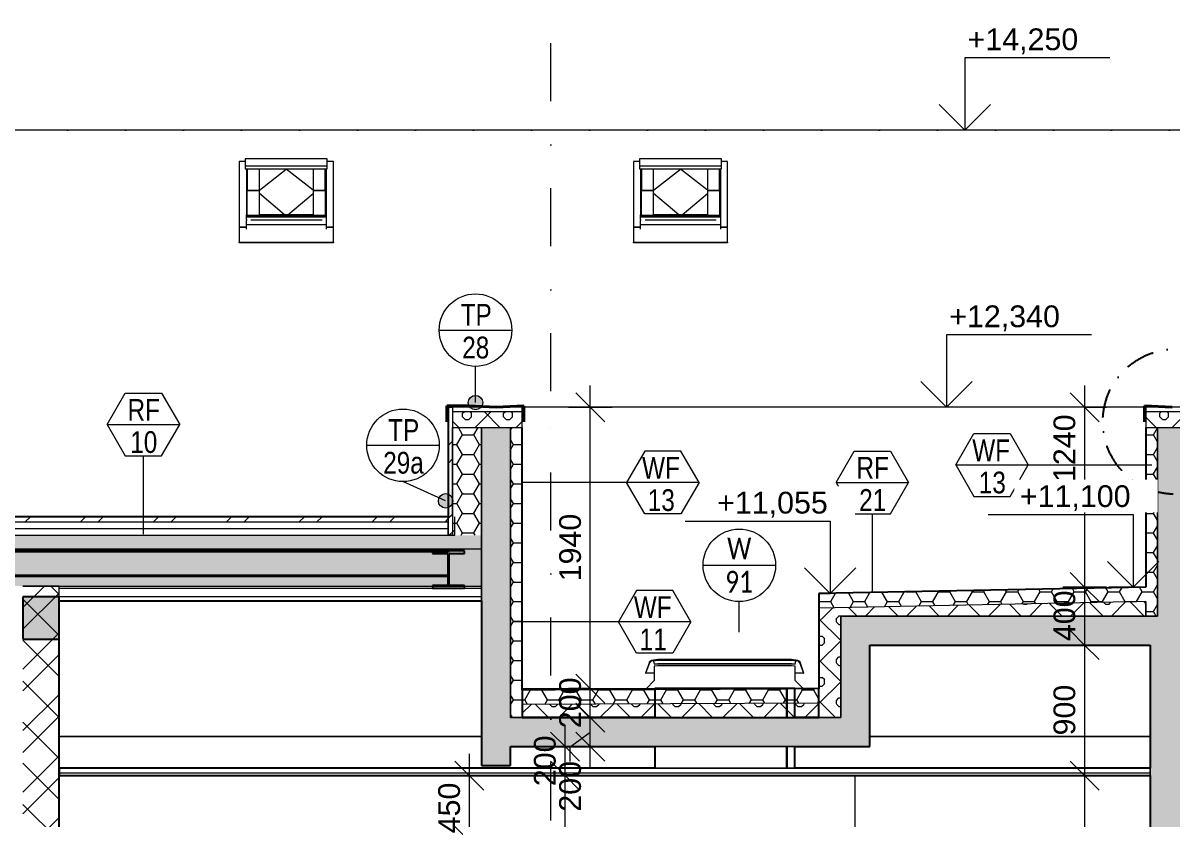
# Model space of a CAD drawing. Header units: millimetres. Extents: x -9657 to 178820, y -8645 to 72638.
# Drawn here: x 37557 to 45482, y 9501 to 14989 of the extents above; entities that cross this region are included whole.
import ezdxf

# ---------------------------------------------------------------- set-up
doc = ezdxf.new("R2010")
doc.units = ezdxf.units.MM
for name, pattern in [('HA_DashDot_10mm-S3mm', [1000, 400, -300, 0, -300]), ('HA_DashDot_4mm-S1mm', [400, 200, -100, 0, -100]), ('HA_Dot-S4mm', [400, 0, -400])]:
    doc.linetypes.add(name, pattern=pattern)
for name, color, linetype, lineweight in [('A-____-____-DIMS', 9, 'Continuous', 5), ('A-____-____-DIMS-100', 9, 'Continuous', 5), ('A-CLNG-____-IDEN', 9, 'Continuous', 9), ('A-CLNG-____-MCUT', 9, 'Continuous', 25), ('A-DETL-____-THIN', 9, 'Continuous', 9), ('A-DETL-____-WIDE', 9, 'Continuous', 40), ('A-DETL-GENF-OTLN', 9, 'Continuous', 9), ('A-FLOR-____-MCUT', 9, 'Continuous', 25), ('A-FLOR-____-OTLN', 9, 'Continuous', 9), ('A-FLOR-____-OVHD', 9, 'HA_DashDot_4mm-S1mm', 25), ('A-FLOR-____-PATT', 9, 'Continuous', 25), ('A-FLOR-LEVL-OTLN', 9, 'Continuous', 9), ('A-GENM-____-IDEN', 9, 'Continuous', 9), ('A-GLAZ-____-IDEN', 9, 'Continuous', 9), ('A-GLAZ-____-MCUT', 9, 'Continuous', 5), ('A-GLAZ-____-OTLN', 9, 'Continuous', 5), ('A-ROOF-____-MCUT', 9, 'Continuous', 25), ('A-ROOF-____-OTLN', 9, 'Continuous', 9), ('A-ROOF-____-PATT', 9, 'Continuous', 25), ('A-WALL-____-MCUT', 9, 'Continuous', 25), ('A-WALL-____-OTLN', 9, 'Continuous', 9), ('A-WALL-____-PATT', 9, 'Continuous', 25), ('G-____-____-DIMS', 9, 'Continuous', 5), ('G-____-____-TEXT', 9, 'Continuous', 5), ('I-WALL-____-MCUT', 9, 'Continuous', 25), ('I-WALL-____-OTLN', 9, 'Continuous', 9), ('S-BEAM-____-MCUT', 9, 'Continuous', 25), ('S-GRID-____-OTLN', 9, 'Continuous', 5)]:
    doc.layers.add(name, color=color, linetype=linetype, lineweight=lineweight)
doc.styles.add('Arial_1', font='arial.ttf', dxfattribs={"height": 150})
doc.styles.add('Arial_3', font='arial.ttf', dxfattribs={"width": 0.8, "height": 150})
doc.styles.add('Calibri', font='calibri.ttf', dxfattribs={"width": 0.8, "height": 150})
doc.dimstyles.new('Inner_Dimensions', dxfattribs={"dimscale": 304.8, "dimtxt": 153.03891, "dimasz": 0.656168, "dimexe": 0.492126, "dimexo": 0.0625, "dimgap": 0.065617, "dimtad": 1, "dimdec": 0, "dimzin": 0, "dimdsep": 46, "dimtxsty": 'Arial_1', "dimblk1": 'OBLIQUE', "dimblk2": 'OBLIQUE', "dimsah": 1, "dimcen": 0.09, "dimdle": 0.492126, "dimazin": 0, "dimtfac": 1, "dimtdec": 4, "dimtix": 1, "dimtmove": 1, "dimatfit": 3, "dimfxl": 0.492126, "dimfxlon": 1, "dimtvp": 1, "dimtolj": 1, "dimtzin": 0, "dimlwd": 9, "dimlwe": 9, "dimarcsym": 2})
doc.dimstyles.new('Inner_Dimensions_1', dxfattribs={"dimscale": 304.8, "dimtxt": 153.03891, "dimasz": 0.656168, "dimexe": 0.492126, "dimexo": 0.0625, "dimgap": 0.065617, "dimtad": 1, "dimdec": 0, "dimzin": 0, "dimdsep": 46, "dimtxsty": 'Arial_1', "dimblk1": 'OBLIQUE', "dimblk2": 'OBLIQUE', "dimsah": 1, "dimcen": 0.09, "dimdle": 0.492126, "dimazin": 0, "dimtfac": 1, "dimtdec": 4, "dimtix": 1, "dimtmove": 0, "dimatfit": 3, "dimfxl": 0.492126, "dimfxlon": 1, "dimtvp": 1, "dimtolj": 1, "dimtzin": 0, "dimlwd": 9, "dimlwe": 9, "dimarcsym": 2})
doc.dimstyles.new('Inner_Dimensions_2', dxfattribs={"dimscale": 304.8, "dimtxt": 153.03891, "dimasz": 0.656168, "dimexe": 0.492126, "dimexo": 0.0625, "dimgap": 0.065617, "dimtad": 1, "dimdec": 0, "dimzin": 0, "dimdsep": 46, "dimtxsty": 'Arial_1', "dimblk1": 'OBLIQUE', "dimblk2": 'OBLIQUE', "dimsah": 1, "dimcen": 0.09, "dimdle": 0.492126, "dimazin": 0, "dimtfac": 1, "dimtdec": 4, "dimtix": 1, "dimtmove": 2, "dimatfit": 3, "dimfxl": 0.492126, "dimfxlon": 1, "dimtvp": 1, "dimtolj": 1, "dimtzin": 0, "dimlwd": 9, "dimlwe": 9, "dimarcsym": 2})
pattern_1 = [(45, (-49176.07, 1865.4), (-251.447, 251.447), []), (45, (-49176.07, 2246.4), (-251.447, 251.447), [])]
pattern_2 = [(0, (-49176.066, 1865.4), (117.187, 67.658), [78.125, -156.25]), (120, (-49176.066, 1865.4), (-117.18755, 67.65879), [78.125, -156.25]), (60, (-49176.066, 1865.4), (-5e-05, 135.31592), [0, -156.25, 78.125, 0])]
pattern_3 = [(45, (-49105.36, 1865.4), (-141.4214, 141.4214), []), (0, (-48880.01, 1931.64), (141.421, 141.421), [25, -257.843]), (45, (-48855.01, 1931.64), (-141.4214, 141.4214), [25, -175]), (90, (-48837.33, 1949.32), (-141.421, 141.421), [25, -257.843]), (135, (-48837.33, 1974.32), (-141.4214, -141.4214), [25, -175]), (0, (-48880.01, 1992), (141.421, 141.421), [25, -257.843]), (45, (-48897.7, 1974.32), (-141.4214, 141.4214), [25, -175]), (90, (-48897.69, 1949.32), (-141.421, 141.421), [25, -257.843]), (135, (-48880.01, 1931.64), (-141.4214, -141.4214), [25, -175]), (135, (-48912.51, 1865.4), (-141.4214, -141.4214), [])]
pattern_4 = [(45, (28926.91, 1865.4), (-141.4214, 141.4214), []), (0, (29152.25, 1931.64), (141.421, 141.421), [25, -257.843]), (45, (29177.25, 1931.64), (-141.4214, 141.4214), [25, -175]), (90, (29194.93, 1949.32), (-141.421, 141.421), [25, -257.843]), (135, (29194.93, 1974.32), (-141.4214, -141.4214), [25, -175]), (0, (29152.25, 1992), (141.421, 141.421), [25, -257.843]), (45, (29134.58, 1974.32), (-141.4214, 141.4214), [25, -175]), (90, (29134.58, 1949.32), (-141.421, 141.421), [25, -257.843]), (135, (29152.25, 1931.64), (-141.4214, -141.4214), [25, -175]), (135, (29119.75, 1865.4), (-141.4214, -141.4214), [])]

# ---------------------------------------------------------------- blocks, each defined once
blk = doc.blocks.new('Roof-Windows_VELUX_CXP_ISD-1 - CXP size 900x1200 _090120_-1781143-ŘEZ C-C OBJEKT C')
at = {"layer": 'A-GLAZ-____-MCUT', "color": 250}
for p, q in [((-36154.4, 10581), (-36181.5, 10506.9)), ((-36178.3, 10506.9), (-36151.6, 10580)), ((-36095.9, 10601.5), (-36139.1, 10593.9)), ((-36138.6, 10590.9), (-36095.9, 10598.4)), ((-36095.9, 10594.5), (-36125.3, 10589.3)), ((-36125.3, 10589.3), (-36121.6, 10568.6)), ((-36121.6, 10568.6), (-36095.9, 10573.2)), ((-36095.9, 10557.9), (-36121.4, 10553.4)), ((-36121.4, 10553.4), (-36121.4, 10454.7)), ((-35173.9, 10601.5), (-36095.9, 10601.5)), ((-36095.9, 10598.4), (-35173.9, 10598.4)), ((-35173.9, 10594.5), (-36095.9, 10594.5)), ((-36095.9, 10573.2), (-35173.9, 10573.2)), ((-35173.9, 10557.9), (-36095.9, 10557.9)), ((-35130.8, 10593.9), (-35173.9, 10601.5)), ((-35173.9, 10598.4), (-35131.3, 10590.9)), ((-35144.6, 10589.3), (-35173.9, 10594.5)), ((-35173.9, 10573.2), (-35148.2, 10568.6)), ((-35148.4, 10553.4), (-35173.9, 10557.9)), ((-35148.4, 10454.7), (-35148.4, 10553.4)), ((-35148.2, 10568.6), (-35144.6, 10589.3)), ((-35118.3, 10580), (-35091.6, 10506.9)), ((-35088.4, 10506.9), (-35115.5, 10581)), ((-36181.5, 10506.9), (-36178.3, 10506.9)), ((-35091.6, 10506.9), (-35088.4, 10506.9)), ((-36121.4, 10454.7), (-36174.9, 10400)), ((-36174.9, 10400), (-35094.9, 10400)), ((-35094.9, 10400), (-35148.4, 10454.7))]:
    blk.add_line(p, q, dxfattribs=at)
for centre, radius, start, end in [((-36135.6, 10574.2), 20, 99.99323, 159.95019), ((-36135.6, 10574.2), 17, 99.99323, 159.95019), ((-35134.3, 10574.2), 17, 20.04981, 80.00677), ((-35134.3, 10574.2), 20, 20.04981, 80.00677)]:
    blk.add_arc(centre, radius, start, end, dxfattribs=at)
at = {"layer": 'A-GLAZ-____-OTLN', "color": 250}
for p, q in [((-35148.2, 10568.6), (-36121.6, 10568.6)), ((-36121.4, 10506.9), (-36178.3, 10506.9)), ((-35091.6, 10506.9), (-35148.4, 10506.9))]:
    blk.add_line(p, q, dxfattribs=at)
for points, knots in [([(-36154.4, 10581), (-36153.8, 10582.7), (-36152.6, 10585), (-36150.4, 10587.7), (-36148.8, 10589.2), (-36147.4, 10590.3), (-36146, 10591.3), (-36143.3, 10592.8), (-36140.8, 10593.6), (-36139.1, 10593.9)], [-1, -1, -1, -1, -0.75, -0.625, -0.5, -0.4375, -0.375, -0.25, 0, 0, 0, 0]), ([(-35130.8, 10593.9), (-35129, 10593.6), (-35126.6, 10592.8), (-35123.5, 10591.1), (-35121.7, 10589.8), (-35120.4, 10588.6), (-35119.2, 10587.4), (-35117.3, 10585), (-35116.1, 10582.7), (-35115.5, 10581)], [0, 0, 0, 0, 0.25, 0.375, 0.5, 0.5625, 0.625, 0.75, 1, 1, 1, 1])]:
    blk.add_open_spline(points, degree=3, knots=knots, dxfattribs=at)
blk = doc.blocks.new('Roof-Windows_VELUX_GLL_1061 - CK02-1785915-ŘEZ C-C OBJEKT C')
at = {"layer": 'A-GLAZ-____-OTLN', "color": 250}
for p, q in [((-44505.8, 14033.4), (-44547.7, 14033.4)), ((-44547.7, 14033.4), (-44547.7, 13581.2)), ((-43939.6, 14053.3), (-44505.8, 14053.3)), ((-44505.8, 14053.3), (-44505.8, 14001.4)), ((-43939.6, 14001.4), (-43939.6, 14053.3)), ((-43897.7, 14033.4), (-43939.6, 14033.4)), ((-43897.7, 13581.2), (-43897.7, 14033.4)), ((-43939.6, 14001.4), (-44505.8, 14001.4)), ((-44505.8, 14001.4), (-44505.8, 13983.2)), ((-44505.8, 13983.2), (-43939.6, 13983.2)), ((-44497.7, 13983.2), (-44497.7, 13667.2)), ((-44491.4, 13983.2), (-44491.4, 13834.2)), ((-44408.1, 13834.2), (-44408.1, 13983.2)), ((-44037.3, 13982.3), (-44408.1, 13982.3)), ((-44408.1, 13835.6), (-44222.7, 13982.3)), ((-44037.3, 13835.6), (-44222.7, 13982.3)), ((-44037.3, 13983.2), (-44037.3, 13834.2)), ((-43954.1, 13834.2), (-43954.1, 13983.2)), ((-43947.7, 13983.2), (-43947.7, 13667.2)), ((-43939.6, 13983.2), (-43939.6, 14001.4)), ((-44491.4, 13834.2), (-44408.1, 13834.2)), ((-44491.4, 13662.5), (-44491.4, 13834.2)), ((-44408.1, 13834.2), (-44491.4, 13834.2)), ((-44408.1, 13662.5), (-44408.1, 13834.2)), ((-44234.4, 13667.2), (-44408.1, 13812.7)), ((-44211.1, 13667.2), (-44037.3, 13812.7)), ((-44037.3, 13834.2), (-43954.1, 13834.2)), ((-44037.3, 13834.2), (-44037.3, 13662.5)), ((-43954.1, 13834.2), (-44037.3, 13834.2)), ((-43954.1, 13834.2), (-43954.1, 13662.5)), ((-44497.7, 13663.1), (-44497.7, 13667.2)), ((-44491.4, 13667.2), (-44497.7, 13667.2)), ((-44497.7, 13659.7), (-44497.7, 13663.1)), ((-44497.7, 13650.6), (-44497.7, 13659.7)), ((-43947.7, 13659.7), (-44497.7, 13659.7)), ((-44497.7, 13635), (-44497.7, 13650.6)), ((-43947.7, 13650.6), (-44497.7, 13650.6)), ((-44497.7, 13635), (-44497.7, 13627.3)), ((-44408.1, 13662.5), (-44491.4, 13662.5)), ((-44408.1, 13661.4), (-44491.4, 13661.4)), ((-44464.7, 13635), (-44464.7, 13627.3)), ((-44464.7, 13631.5), (-43980.7, 13631.5)), ((-44037.3, 13667.2), (-44408.1, 13667.2)), ((-43954.1, 13662.5), (-44037.3, 13662.5)), ((-43954.1, 13661.4), (-44037.3, 13661.4)), ((-43980.7, 13635), (-43980.7, 13627.3)), ((-43947.7, 13667.2), (-43954.1, 13667.2)), ((-43947.7, 13667.2), (-43947.7, 13663.1)), ((-43947.7, 13663.1), (-43947.7, 13659.7)), ((-43947.7, 13659.7), (-43947.7, 13650.6)), ((-43947.7, 13650.6), (-43947.7, 13635)), ((-43947.7, 13635), (-43947.7, 13627.3)), ((-44547.7, 13581.2), (-44497.7, 13581.2)), ((-44497.7, 13581.2), (-44547.7, 13581.2)), ((-44547.7, 13581.2), (-44547.7, 13478.1)), ((-44497.7, 13603.8), (-44497.7, 13627.7)), ((-44497.7, 13599), (-44497.7, 13603.8)), ((-44497.7, 13567.6), (-44497.7, 13599.2)), ((-44497.7, 13599), (-43947.7, 13599)), ((-43947.7, 13627.7), (-43947.7, 13603.8)), ((-43947.7, 13603.8), (-43947.7, 13599)), ((-43947.7, 13599.2), (-43947.7, 13567.6)), ((-43947.7, 13581.2), (-43897.7, 13581.2)), ((-43897.7, 13581.2), (-43947.7, 13581.2)), ((-43897.7, 13478.1), (-43897.7, 13581.2)), ((-44547.7, 13478.1), (-43897.7, 13478.1)), ((-44547.7, 13473.9), (-44547.7, 13478.1)), ((-43897.7, 13473.9), (-44547.7, 13473.9)), ((-43897.7, 13478.1), (-43897.7, 13473.9))]:
    blk.add_line(p, q, dxfattribs=at)
blk = doc.blocks.new('VĚNEC C3-C4 - VĚNEC C3-C4-2082442-ŘEZ C-C OBJEKT C')
at = {"layer": 'A-FLOR-____-PATT', "lineweight": 9}
blk.add_hatch(color=254, dxfattribs=at).paths.add_polyline_path([(-40224.8, 10741.7), (-40224.8, 11033.4), (-40474.8, 11033.4), (-40474.8, 10741.7)])
at = {"layer": 'A-FLOR-____-MCUT', "color": 10}
for p, q in [((-40474.8, 11033.4), (-40474.8, 10741.7)), ((-40224.8, 11033.4), (-40474.8, 11033.4)), ((-40224.8, 10741.7), (-40224.8, 11033.4)), ((-40474.8, 10741.7), (-40224.8, 10741.7))]:
    blk.add_line(p, q, dxfattribs=at)
blk = doc.blocks.new('185-01_OBJEKT C_Central_rvt-2-ŘEZ C-C OBJEKT C')
at = {"layer": 'A-FLOR-____-PATT', "lineweight": 9}
for points in [[(-34834.9, 10700), (-32449.9, 10700), (-32449.9, 10900), (-34834.9, 10900), (-34834.9, 10888.3)], [(-37311.6, 10000), (-34634.9, 10000), (-34634.9, 10200), (-37311.6, 10200)]]:
    blk.add_hatch(color=254, dxfattribs=at).paths.add_polyline_path(points)
at = {"layer": 'A-ROOF-____-PATT', "lineweight": 5}
h = blk.add_hatch(dxfattribs=at)
h.set_pattern_fill('FP_24', color=8, style=0, pattern_type=2)
h.set_pattern_definition(pattern_1)
h.paths.add_polyline_path([(-23680.3, 11550.1), (-22994.9, 11550.1), (-22994.9, 11585.1), (-26691.2, 11585.1), (-26691.2, 11550.1), (-24774.2, 11550.1)])
h.paths.add_polyline_path([(-27578.6, 11550.1), (-27578.6, 11585.1), (-32219.9, 11585.1), (-32219.9, 11550.1), (-27645.5, 11550.1)])
h.paths.add_polyline_path([(-37626.8, 11550.1), (-37541.6, 11550.1), (-37541.6, 11585.1), (-45274.9, 11585.1), (-45274.9, 11550.1), (-37900.3, 11550.1)])
h = blk.add_hatch(dxfattribs=at)
h.set_pattern_fill('FP_25', color=250, style=0, pattern_type=2)
h.set_pattern_definition(pattern_2)
h.paths.add_polyline_path([(-23680.3, 11363.4), (-22994.9, 11363.4), (-22994.9, 11456.7), (-26691.2, 11456.7), (-26691.2, 11363.4), (-24774.2, 11363.4)])
h.paths.add_polyline_path([(-27578.6, 11363.4), (-27578.6, 11456.7), (-32449.9, 11456.7), (-32449.9, 11363.4), (-28055.7, 11363.4)])
h.paths.add_polyline_path([(-37900.3, 11363.4), (-37311.6, 11363.4), (-37311.6, 11456.7), (-45274.9, 11456.7), (-45274.9, 11363.4), (-38994.1, 11363.4)])
h = blk.add_hatch(dxfattribs=at)
h.set_pattern_fill('FP_25', color=250, style=0, pattern_type=2)
h.set_pattern_definition(pattern_2)
h.paths.add_polyline_path([(-23434.9, 11106.7), (-22994.9, 11106.7), (-22994.9, 11363.4), (-26691.2, 11363.4), (-26691.2, 11106.7), (-23680.3, 11106.7)])
h.paths.add_polyline_path([(-28055.7, 11106.7), (-27578.6, 11106.7), (-27578.6, 11363.4), (-32449.9, 11363.4), (-32449.9, 11106.7), (-28602.6, 11106.7)])
h.paths.add_polyline_path([(-37311.6, 11106.7), (-37311.6, 11363.4), (-45274.9, 11363.4), (-45274.9, 11106.7), (-37900.3, 11106.7)])
h = blk.add_hatch(dxfattribs=at)
h.set_pattern_fill('FP_25', color=250, style=0, pattern_type=2)
h.set_pattern_definition(pattern_2)
h.paths.add_polyline_path([(-34984.9, 10955), (-32729.9, 11000), (-32729.9, 11100), (-34984.9, 11055)])
h = blk.add_hatch(dxfattribs=at)
h.set_pattern_fill('FP_26', color=250, style=0, pattern_type=2)
h.set_pattern_definition(pattern_3)
h.paths.add_polyline_path([(-34618.8, 10900), (-32729.9, 10900), (-32729.9, 11000), (-34984.9, 10955), (-34984.9, 10900), (-34834.9, 10900)])
h = blk.add_hatch(dxfattribs=at)
h.set_pattern_fill('FP_25', color=250, style=0, pattern_type=2)
h.set_pattern_definition(pattern_2)
h.paths.add_polyline_path([(-37031.6, 10290.3), (-34984.9, 10300), (-34984.9, 10400), (-37031.6, 10390.3)])
h = blk.add_hatch(dxfattribs=at)
h.set_pattern_fill('FP_25', color=250, style=0, pattern_type=2)
h.set_pattern_definition(pattern_2)
h.paths.add_polyline_path([(-37031.6, 10290.3), (-34984.9, 10300), (-34984.9, 10400), (-37031.6, 10390.3)])
h = blk.add_hatch(dxfattribs=at)
h.set_pattern_fill('FP_26', color=250, style=0, pattern_type=2)
h.set_pattern_definition(pattern_3)
h.paths.add_polyline_path([(-37031.6, 10200), (-34984.9, 10200), (-34984.9, 10300), (-37031.6, 10290.3), (-37031.6, 10263.2)])
h = blk.add_hatch(dxfattribs=at)
h.set_pattern_fill('FP_26', color=250, style=0, pattern_type=2)
h.set_pattern_definition(pattern_3)
h.paths.add_polyline_path([(-37031.6, 10200), (-34984.9, 10200), (-34984.9, 10300), (-37031.6, 10290.3), (-37031.6, 10263.2)])
at = {"layer": 'A-WALL-____-PATT', "lineweight": 5}
h = blk.add_hatch(dxfattribs=at)
h.set_pattern_fill('FP_24', color=250, style=0, pattern_type=2)
h.set_pattern_definition(pattern_1)
h.paths.add_polyline_path([(-37541.6, 11456.7), (-37496.6, 11456.7), (-37496.6, 11585.1), (-37511.6, 11585.1), (-37511.6, 12340), (-37541.6, 12340), (-37541.6, 11503.4)])
h = blk.add_hatch(dxfattribs=at)
h.set_pattern_fill('FP_25', color=250, style=0, pattern_type=2)
h.set_pattern_definition(pattern_2)
h.paths.add_polyline_path([(-37496.6, 11456.7), (-37311.6, 11456.7), (-37311.6, 12200), (-37511.6, 12200), (-37511.6, 11456.7)])
at = {"layer": 'A-WALL-____-PATT', "lineweight": 9}
for points in [[(-37111.6, 10200), (-37111.6, 12200), (-37311.6, 12200), (-37311.6, 10200)], [(-32449.9, 10900), (-32449.9, 12200), (-32649.9, 12200), (-32649.9, 10900)], [(-34634.9, 10200), (-34634.9, 10700), (-34834.9, 10700), (-34834.9, 10200)], [(-32699.9, 9350), (-32449.9, 9350), (-32449.9, 10700), (-32699.9, 10700), (-32699.9, 9800)], [(-37111.6, 9870), (-37111.6, 10000), (-37311.6, 10000), (-37311.6, 9870)]]:
    blk.add_hatch(color=254, dxfattribs=at).paths.add_polyline_path(points)
at = {"layer": 'A-WALL-____-PATT', "lineweight": 5}
h = blk.add_hatch(dxfattribs=at)
h.set_pattern_fill('FP_25', color=250, style=0, pattern_type=2)
h.set_pattern_definition(pattern_2)
h.paths.add_polyline_path([(-37111.6, 10200), (-37031.6, 10200), (-37031.6, 12200), (-37111.6, 12200), (-37111.6, 10263.2)])
h = blk.add_hatch(dxfattribs=at)
h.set_pattern_fill('FP_25', color=250, style=0, pattern_type=2)
h.set_pattern_definition(pattern_2)
h.paths.add_polyline_path([(-32649.9, 10900), (-32649.9, 12200), (-32729.9, 12200), (-32729.9, 10900)])
h = blk.add_hatch(dxfattribs=at)
h.set_pattern_fill('FP_22', color=250, style=0, pattern_type=2)
h.set_pattern_definition([(45, (-49176.07, 1865.4), (-212.132, 212.132), []), (45, (-49026.07, 1865.4), (-212.132, 212.132), []), (315, (-49176.07, 1865.4), (141.4214, 141.4214), [])])
h.paths.add_polyline_path([(-40474.9, 7070), (-40224.9, 7070), (-40224.9, 11106.7), (-40474.9, 11106.7), (-40474.9, 7200)])
h = blk.add_hatch(dxfattribs=at)
h.set_pattern_fill('FP_26', color=250, style=0, pattern_type=2)
h.set_pattern_definition(pattern_3)
h.paths.add_polyline_path([(-34834.9, 10200), (-34834.9, 10900), (-34984.9, 10900), (-34984.9, 10200)])
at = {"layer": 'A-CLNG-____-MCUT', "color": 10}
for p, q in [((-36117.4, 9852), (-40224.9, 9852)), ((-40224.9, 9852), (-40224.9, 9800)), ((-32699.9, 9852), (-35152.4, 9852)), ((-40224.9, 9800), (-32699.9, 9800))]:
    blk.add_line(p, q, dxfattribs=at)
at = {"layer": 'A-CLNG-____-MCUT', "color": 50, "lineweight": 9}
for p, q in [((-35207.4, 9852), (-36117.4, 9852)), ((-35152.4, 9852), (-35207.4, 9852)), ((-32699.9, 9816), (-32699.9, 9852)), ((-32699.9, 9816), (-40224.9, 9816)), ((-32699.9, 9800), (-32699.9, 9816))]:
    blk.add_line(p, q, dxfattribs=at)
at = {"layer": 'A-FLOR-____-MCUT', "color": 50, "lineweight": 9}
for p, q in [((-32729.9, 10900), (-34834.9, 10900)), ((-34834.9, 10900), (-34834.9, 10700)), ((-32649.9, 10900), (-32729.9, 10900)), ((-37031.6, 10200), (-37111.6, 10200)), ((-35207.4, 10200), (-36117.4, 10200)), ((-35152.4, 10200), (-35207.4, 10200)), ((-34834.9, 10200), (-34984.9, 10200)), ((-36117.4, 10000), (-35207.4, 10000)), ((-35207.4, 10000), (-35152.4, 10000))]:
    blk.add_line(p, q, dxfattribs=at)
at = {"layer": 'A-FLOR-____-MCUT', "color": 10}
for p, q in [((-34634.9, 10700), (-32699.9, 10700)), ((-37311.6, 10200), (-37311.6, 10000)), ((-36117.4, 10200), (-37031.6, 10200)), ((-34984.9, 10200), (-35152.4, 10200)), ((-34634.9, 10000), (-34634.9, 10200)), ((-37111.6, 10000), (-36117.4, 10000)), ((-35152.4, 10000), (-34634.9, 10000))]:
    blk.add_line(p, q, dxfattribs=at)
at = {"layer": 'A-FLOR-____-OTLN', "color": 50}
for p, q in [((-40224.9, 10070), (-37311.6, 10070)), ((-34634.9, 10070), (-32699.9, 10070))]:
    blk.add_line(p, q, dxfattribs=at)
at = {"layer": 'A-ROOF-____-MCUT', "color": 10}
for p, q in [((-37541.6, 11585.1), (-45274.9, 11585.1)), ((-32729.9, 11100), (-34984.9, 11055)), ((-34984.9, 11055), (-34984.9, 10900)), ((-40224.9, 11004.7), (-37311.6, 11004.7)), ((-37031.6, 10390.3), (-37031.6, 10200)), ((-34984.9, 10200), (-34984.9, 10400)), ((-37031.6, 10200), (-34984.9, 10200)), ((-37031.6, 10200), (-34984.9, 10200))]:
    blk.add_line(p, q, dxfattribs=at)
at = {"layer": 'A-ROOF-____-MCUT', "color": 50, "lineweight": 9}
for p, q in [((-37541.6, 11550.1), (-37541.6, 11585.1)), ((-45274.9, 11550.1), (-37541.6, 11550.1)), ((-45274.9, 11503.4), (-37541.6, 11503.4)), ((-37541.6, 11503.4), (-37541.6, 11550.1)), ((-37541.6, 11456.7), (-37541.6, 11503.4)), ((-45274.9, 11456.7), (-37541.6, 11456.7)), ((-37511.6, 11456.7), (-37541.6, 11456.7)), ((-37311.6, 11363.4), (-37311.6, 11456.7)), ((-45274.9, 11363.4), (-37311.6, 11363.4)), ((-37311.6, 11106.7), (-37311.6, 11363.4)), ((-40474.9, 11106.7), (-40224.9, 11106.7)), ((-40224.9, 11106.7), (-37311.6, 11106.7)), ((-37311.6, 11092.2), (-37311.6, 11106.7)), ((-40224.9, 11092.2), (-37311.6, 11092.2)), ((-40224.9, 11033.8), (-37311.6, 11033.8)), ((-37311.6, 11033.8), (-37311.6, 11092.2)), ((-37311.6, 11004.7), (-37311.6, 11033.8)), ((-32729.9, 11000), (-34984.9, 10955)), ((-32729.9, 10900), (-32729.9, 11000)), ((-34834.9, 10900), (-32729.9, 10900)), ((-34984.9, 10300), (-34984.9, 10400)), ((-34984.9, 10300), (-37031.6, 10290.3)), ((-34984.9, 10300), (-37031.6, 10290.3)), ((-37031.6, 10290.3), (-37031.6, 10200))]:
    blk.add_line(p, q, dxfattribs=at)
at = {"layer": 'A-ROOF-____-MCUT', "color": 10, "flags": 128}
blk.add_lwpolyline([(-34984.9, 10400), (-35212.3, 10398.9), (-35439.7, 10397.8), (-35667.1, 10396.8), (-35894.5, 10395.7), (-36121.9, 10394.6), (-36349.3, 10393.5), (-36576.7, 10392.5), (-36804.2, 10391.4), (-37031.6, 10390.3)], dxfattribs=at)
blk.add_lwpolyline([(-34984.9, 10400), (-35212.3, 10398.9), (-35439.7, 10397.8), (-35667.1, 10396.8), (-35894.5, 10395.7), (-36121.9, 10394.6), (-36349.3, 10393.5), (-36576.7, 10392.5), (-36804.2, 10391.4), (-37031.6, 10390.3)], dxfattribs=at)
at = {"layer": 'A-ROOF-____-OTLN', "color": 50}
for p, q in [((-22994.9, 14250), (-45274.9, 14250)), ((-37031.6, 10400), (-36174.9, 10400)), ((-37031.6, 10400), (-36174.9, 10400)), ((-35094.9, 10400), (-34984.9, 10400)), ((-35094.9, 10400), (-34984.9, 10400))]:
    blk.add_line(p, q, dxfattribs=at)
at = {"layer": 'A-WALL-____-MCUT', "color": 10}
for p, q in [((-37541.6, 12340), (-37541.6, 11585.1)), ((-37511.6, 12340), (-37541.6, 12340)), ((-37031.6, 10390.3), (-37031.6, 12200)), ((-32729.9, 12200), (-32729.9, 11100)), ((-37311.6, 11004.7), (-37311.6, 10200)), ((-34984.9, 10900), (-34984.9, 10400)), ((-37311.6, 10000), (-37311.6, 9870)), ((-37111.6, 9870), (-37111.6, 10000)), ((-37311.6, 9870), (-37111.6, 9870))]:
    blk.add_line(p, q, dxfattribs=at)
at = {"layer": 'A-WALL-____-MCUT', "color": 50, "lineweight": 9}
for p, q in [((-37511.6, 11585.1), (-37511.6, 12200)), ((-37511.6, 12200), (-37511.6, 11585.1)), ((-37311.6, 12200), (-37311.6, 11585.1)), ((-37311.6, 11585.1), (-37311.6, 12200)), ((-37111.6, 10200), (-37111.6, 12200)), ((-37111.6, 12200), (-37111.6, 10200)), ((-32649.9, 12200), (-32649.9, 10900)), ((-32649.9, 10900), (-32649.9, 12200)), ((-37541.6, 11585.1), (-37541.6, 11550.1)), ((-37511.6, 11585.1), (-37511.6, 11456.7)), ((-37496.6, 11550.1), (-37496.6, 11585.1)), ((-37311.6, 11456.7), (-37311.6, 11585.1)), ((-37541.6, 11550.1), (-37541.6, 11503.4)), ((-37541.6, 11503.4), (-37541.6, 11456.7)), ((-37496.6, 11503.4), (-37496.6, 11550.1)), ((-37496.6, 11456.7), (-37496.6, 11503.4)), ((-37541.6, 11456.7), (-37496.6, 11456.7)), ((-37311.6, 11456.7), (-37311.6, 11363.4)), ((-37311.6, 11363.4), (-37311.6, 11106.7)), ((-40224.9, 11106.7), (-40474.9, 11106.7)), ((-40224.9, 11092.2), (-40224.9, 11106.7)), ((-37311.6, 11106.7), (-37311.6, 11092.2)), ((-40224.9, 11033.8), (-40224.9, 11092.2)), ((-40224.9, 11004.7), (-40224.9, 11033.5)), ((-37311.6, 11092.2), (-37311.6, 11033.8)), ((-37311.6, 11033.8), (-37311.6, 11004.7)), ((-32729.9, 11000), (-32729.9, 10900)), ((-34834.9, 10700), (-34834.9, 10900)), ((-32729.9, 10900), (-32649.9, 10900)), ((-34834.9, 10200), (-34834.9, 10700)), ((-34834.9, 10700), (-34834.9, 10200)), ((-34984.9, 10400), (-34984.9, 10300)), ((-37031.6, 10200), (-37031.6, 10290.3)), ((-37111.6, 10200), (-37031.6, 10200)), ((-36117.4, 10200), (-35207.4, 10200)), ((-35207.4, 10200), (-35152.4, 10200)), ((-34984.9, 10200), (-34834.9, 10200)), ((-35207.4, 10000), (-36117.4, 10000)), ((-35152.4, 10000), (-35207.4, 10000)), ((-36117.4, 9852), (-35207.4, 9852)), ((-35207.4, 9852), (-35152.4, 9852)), ((-32699.9, 9852), (-32699.9, 9816)), ((-32699.9, 9816), (-32699.9, 9800))]:
    blk.add_line(p, q, dxfattribs=at)
at = {"layer": 'A-WALL-____-OTLN', "color": 50}
for p, q in [((-32729.9, 12340), (-37031.6, 12340)), ((-37311.6, 11585.1), (-37311.6, 11456.7))]:
    blk.add_line(p, q, dxfattribs=at)
at = {"layer": 'I-WALL-____-MCUT', "color": 10}
for p, q in [((-40224.9, 7200), (-40224.9, 11004.7)), ((-34634.9, 10200), (-34634.9, 10700)), ((-32699.9, 10700), (-32699.9, 9852)), ((-35207.4, 10400), (-36117.4, 10400)), ((-36117.4, 10400), (-36117.4, 10200)), ((-35207.4, 10200), (-35207.4, 10400)), ((-35207.4, 10400), (-35207.4, 10200)), ((-35152.4, 10400), (-35207.4, 10400)), ((-35152.4, 10200), (-35152.4, 10400)), ((-36117.4, 10000), (-36117.4, 9852)), ((-35207.4, 9852), (-35207.4, 10000)), ((-35207.4, 10000), (-35207.4, 9852)), ((-35152.4, 9852), (-35152.4, 10000)), ((-32699.9, 9800), (-32699.9, 9350))]:
    blk.add_line(p, q, dxfattribs=at)
at = {"layer": 'I-WALL-____-OTLN', "color": 50}
for p, q in [((-40224.9, 10070), (-37311.6, 10070)), ((-37311.6, 10070), (-40224.9, 10070)), ((-34634.9, 10070), (-32699.9, 10070)), ((-32699.9, 10070), (-34634.9, 10070))]:
    blk.add_line(p, q, dxfattribs=at)
at = {"layer": 'A-FLOR-____-OTLN', "color": 50, "lineweight": 9}
blk.add_blockref('VĚNEC C3-C4 - VĚNEC C3-C4-2082442-ŘEZ C-C OBJEKT C', (0, 0), dxfattribs=at)
at = {"layer": 'A-GLAZ-____-OTLN', "color": 50, "lineweight": 9}
for name, p in [('Roof-Windows_VELUX_GLL_1061 - CK02-1785915-ŘEZ C-C OBJEKT C', (5563.8, 0)), ('Roof-Windows_VELUX_GLL_1061 - CK02-1785915-ŘEZ C-C OBJEKT C', (8282.8, 0)), ('Roof-Windows_VELUX_CXP_ISD-1 - CXP size 900x1200 _090120_-1781143-ŘEZ C-C OBJEKT C', (0, 0))]:
    blk.add_blockref(name, p, dxfattribs=at)
blk = doc.blocks.new('BD Libuτ_IFC_210924_ifc-2-ŘEZ C-C OBJEKT C')
at = {"layer": 'S-BEAM-____-MCUT', "color": 10}
for p, q in [((-37536, 11349.5), (-40736, 11349.6)), ((-40736, 11344.9), (-37536, 11344.8)), ((-37650.2, 11349.5), (-37650.2, 11330.8)), ((-37536, 11344.8), (-37536, 11349.5)), ((-37430.2, 11349.4), (-37536, 11349.4)), ((-37430.2, 11330.7), (-37430.2, 11349.4)), ((-37650.2, 11330.8), (-37544.9, 11330.8)), ((-37544.9, 11330.8), (-37544.9, 11111.4)), ((-37535.4, 11111.4), (-37535.4, 11330.8)), ((-37535.4, 11330.8), (-37430.2, 11330.7)), ((-37536, 11179.1), (-40736, 11179.2)), ((-40736, 11174.6), (-37536, 11174.5)), ((-37536, 11174.5), (-37536, 11179.1)), ((-37650.1, 11111.5), (-37650.1, 11092.8)), ((-37544.9, 11111.4), (-37650.1, 11111.5)), ((-37430.1, 11111.4), (-37535.4, 11111.4)), ((-37430.1, 11092.7), (-37430.1, 11111.4)), ((-37650.1, 11092.8), (-37430.1, 11092.7))]:
    blk.add_line(p, q, dxfattribs=at)
blk = doc.blocks.new('DIMBLOCK55-ŘEZ C-C OBJEKT C')
at = {"layer": 'A-____-____-DIMS-100', "lineweight": 9}
for p, q in [((41295.9, 9800), (41195.9, 9900)), ((41145.9, 9800), (41445.9, 9800)), ((41295.9, 9800), (41145.9, 9800)), ((41295.9, 7200), (41295.9, 9800)), ((41295.9, 9800), (41395.9, 9700)), ((41295.9, 7200), (41195.9, 7300)), ((41145.9, 7200), (41445.9, 7200)), ((41295.9, 7200), (41145.9, 7200)), ((41295.9, 7200), (41395.9, 7100))]:
    blk.add_line(p, q, dxfattribs=at)
at = {"layer": 'A-____-____-DIMS-100', "color": 0, "lineweight": 9, "insert": (41081.2, 8269.3), "char_height": 150, "width": 553.765, "attachment_point": 1, "rotation": 90, "line_spacing_factor": 0.941778, "style": 'Arial_1'}
blk.add_mtext('2600', dxfattribs=at)
blk = doc.blocks.new('_Oblique')
at = {"color": 0, "linetype": 'ByBlock', "lineweight": -2}
blk.add_line((-0.5, -0.5), (0.5, 0.5), dxfattribs=at)
blk = doc.blocks.new('DIMBLOCK56-ŘEZ C-C OBJEKT C')
at = {"layer": 'A-____-____-DIMS-100', "lineweight": 9}
for p, q in [((41295.9, 9800), (41295.9, 10150)), ((41295.9, 10000), (41195.9, 10100)), ((41145.9, 10000), (41445.9, 10000)), ((41295.9, 10000), (41145.9, 10000)), ((41295.9, 10000), (41395.9, 9900)), ((41295.9, 9800), (41195.9, 9900)), ((41145.9, 9800), (41445.9, 9800)), ((41295.9, 9800), (41145.9, 9800)), ((41295.9, 9800), (41395.9, 9700))]:
    blk.add_line(p, q, dxfattribs=at)
at = {"layer": 'A-____-____-DIMS-100', "color": 0, "lineweight": 9, "insert": (41081.2, 9726.9), "char_height": 150, "width": 415.324, "attachment_point": 1, "rotation": 90, "line_spacing_factor": 0.941778, "style": 'Arial_1'}
blk.add_mtext('200', dxfattribs=at)
blk = doc.blocks.new('DIMBLOCK57-ŘEZ C-C OBJEKT C')
at = {"layer": 'A-____-____-DIMS-100', "lineweight": 9}
for p, q in [((40635.9, 9950), (40635.9, 9350)), ((40635.9, 9800), (40535.9, 9900)), ((40785.9, 9800), (40485.9, 9800)), ((40635.9, 9800), (40735.9, 9700)), ((40635.9, 9800), (40785.9, 9800)), ((40635.9, 9350), (40535.9, 9450)), ((40485.9, 9350), (40785.9, 9350)), ((40635.9, 9350), (40485.9, 9350)), ((40635.9, 9350), (40735.9, 9250))]:
    blk.add_line(p, q, dxfattribs=at)
at = {"layer": 'A-____-____-DIMS-100', "color": 0, "lineweight": 9, "insert": (40421.1, 9401.9), "char_height": 150, "width": 415.324, "attachment_point": 1, "rotation": 90, "line_spacing_factor": 0.941778, "style": 'Arial_1'}
blk.add_mtext('450', dxfattribs=at)
blk = doc.blocks.new('HA_TAG_WD - Type Mark-1502833-ŘEZ C-C OBJEKT C')
at = {"layer": 'A-GLAZ-____-IDEN'}
blk.add_line((-27384.9, 10829.5), (-26884.9, 10829.5), dxfattribs=at)
blk.add_circle((-27134.9, 10829.5), 250, dxfattribs=at)
blk = doc.blocks.new('DIMBLOCK99-ŘEZ C-C OBJEKT C')
at = {"layer": 'A-____-____-DIMS-100', "lineweight": 9}
for p, q in [((44879.5, 12490), (44879.5, 10950)), ((44879.5, 12340), (44779.5, 12440)), ((45029.5, 12340), (44729.5, 12340)), ((44879.5, 12340), (44979.5, 12240)), ((44879.5, 12340), (45029.5, 12340)), ((44879.5, 11100), (44779.5, 11200)), ((45029.5, 11100), (44729.5, 11100)), ((44879.5, 11100), (44979.5, 11000)), ((44879.5, 11100), (45029.5, 11100))]:
    blk.add_line(p, q, dxfattribs=at)
at = {"layer": 'A-____-____-DIMS-100', "color": 0, "lineweight": 9, "insert": (44664.8, 11824.1), "char_height": 150, "width": 553.765, "attachment_point": 1, "rotation": 90, "line_spacing_factor": 0.941778, "style": 'Arial_1'}
blk.add_mtext('1240', dxfattribs=at)
blk = doc.blocks.new('DIMBLOCK100-ŘEZ C-C OBJEKT C')
at = {"layer": 'A-____-____-DIMS-100', "lineweight": 9}
for p, q in [((41470.2, 10200), (41370.2, 10300)), ((41320.2, 10200), (41620.2, 10200)), ((41470.2, 10200), (41320.2, 10200)), ((41470.2, 9850), (41470.2, 10200)), ((41470.2, 10200), (41570.2, 10100)), ((41332.5, 9997.3), (41470.2, 10100)), ((41470.2, 10000), (41370.2, 10100)), ((41320.2, 10000), (41620.2, 10000)), ((41470.2, 10000), (41320.2, 10000)), ((41332.5, 9897.3), (41332.5, 9997.3)), ((41470.2, 10000), (41570.2, 9900))]:
    blk.add_line(p, q, dxfattribs=at)
at = {"layer": 'A-____-____-DIMS-100', "color": 0, "lineweight": 9, "insert": (41255.5, 9551.2), "char_height": 150, "width": 415.324, "attachment_point": 1, "rotation": 90, "line_spacing_factor": 0.941778, "style": 'Arial_1'}
blk.add_mtext('200', dxfattribs=at)
blk = doc.blocks.new('DIMBLOCK101-ŘEZ C-C OBJEKT C')
at = {"layer": 'A-____-____-DIMS-100', "lineweight": 9}
for p, q in [((41470.2, 10400), (41370.2, 10500)), ((41320.2, 10400), (41620.2, 10400)), ((41470.2, 10400), (41320.2, 10400)), ((41470.2, 10200), (41470.2, 10400)), ((41470.2, 10400), (41570.2, 10300)), ((41470.2, 10200), (41370.2, 10300)), ((41320.2, 10200), (41620.2, 10200)), ((41470.2, 10200), (41320.2, 10200)), ((41470.2, 10200), (41570.2, 10100))]:
    blk.add_line(p, q, dxfattribs=at)
at = {"layer": 'A-____-____-DIMS-100', "color": 0, "lineweight": 9, "insert": (41255.5, 10126.9), "char_height": 150, "width": 415.324, "attachment_point": 1, "rotation": 90, "line_spacing_factor": 0.941778, "style": 'Arial_1'}
blk.add_mtext('200', dxfattribs=at)
blk = doc.blocks.new('DIMBLOCK102-ŘEZ C-C OBJEKT C')
at = {"layer": 'A-____-____-DIMS-100', "lineweight": 9}
for p, q in [((41470.2, 10400), (41470.2, 12490)), ((41470.2, 12340), (41370.2, 12440)), ((41320.2, 12340), (41620.2, 12340)), ((41470.2, 12340), (41320.2, 12340)), ((41470.2, 12340), (41570.2, 12240)), ((41470.2, 10400), (41370.2, 10500)), ((41320.2, 10400), (41620.2, 10400)), ((41470.2, 10400), (41320.2, 10400)), ((41470.2, 10400), (41570.2, 10300))]:
    blk.add_line(p, q, dxfattribs=at)
at = {"layer": 'A-____-____-DIMS-100', "color": 0, "lineweight": 9, "insert": (41255.5, 11139.3), "char_height": 150, "width": 553.765, "attachment_point": 1, "rotation": 90, "line_spacing_factor": 0.941778, "style": 'Arial_1'}
blk.add_mtext('1940', dxfattribs=at)
blk = doc.blocks.new('DIMBLOCK103-ŘEZ C-C OBJEKT C')
at = {"layer": 'A-____-____-DIMS-100', "lineweight": 9}
for p, q in [((44879.5, 11100), (44779.5, 11200)), ((44879.5, 11250), (44879.5, 10700)), ((45029.5, 11100), (44729.5, 11100)), ((44879.5, 11100), (44979.5, 11000)), ((44879.5, 11100), (45029.5, 11100)), ((44879.5, 10700), (44779.5, 10800)), ((45029.5, 10700), (44729.5, 10700)), ((44879.5, 10700), (44979.5, 10600)), ((44879.5, 10700), (45029.5, 10700))]:
    blk.add_line(p, q, dxfattribs=at)
at = {"layer": 'A-____-____-DIMS-100', "color": 0, "lineweight": 9, "insert": (44664.8, 10726.9), "char_height": 150, "width": 415.324, "attachment_point": 1, "rotation": 90, "line_spacing_factor": 0.941778, "style": 'Arial_1'}
blk.add_mtext('400', dxfattribs=at)
blk = doc.blocks.new('DIMBLOCK104-ŘEZ C-C OBJEKT C')
at = {"layer": 'A-____-____-DIMS-100', "lineweight": 9}
for p, q in [((44879.5, 10700), (44779.5, 10800)), ((45029.5, 10700), (44729.5, 10700)), ((44879.5, 10700), (44879.5, 9800)), ((44879.5, 10700), (44979.5, 10600)), ((44879.5, 10700), (45029.5, 10700)), ((44879.5, 9800), (44779.5, 9900)), ((45029.5, 9800), (44729.5, 9800)), ((44879.5, 9800), (44979.5, 9700)), ((44879.5, 9800), (45029.5, 9800))]:
    blk.add_line(p, q, dxfattribs=at)
at = {"layer": 'A-____-____-DIMS-100', "color": 0, "lineweight": 9, "insert": (44664.8, 10076.9), "char_height": 150, "width": 415.324, "attachment_point": 1, "rotation": 90, "line_spacing_factor": 0.941778, "style": 'Arial_1'}
blk.add_mtext('900', dxfattribs=at)
blk = doc.blocks.new('DIMBLOCK105-ŘEZ C-C OBJEKT C')
at = {"layer": 'A-____-____-DIMS-100', "lineweight": 9}
for p, q in [((44879.5, 9800), (44779.5, 9900)), ((45029.5, 9800), (44729.5, 9800)), ((44879.5, 9800), (44879.5, 7200)), ((44879.5, 9800), (44979.5, 9700)), ((44879.5, 9800), (45029.5, 9800)), ((44879.5, 7200), (44779.5, 7300)), ((45029.5, 7200), (44729.5, 7200)), ((44879.5, 7200), (44979.5, 7100)), ((44879.5, 7200), (45029.5, 7200))]:
    blk.add_line(p, q, dxfattribs=at)
at = {"layer": 'A-____-____-DIMS-100', "color": 0, "lineweight": 9, "insert": (44664.8, 8269.3), "char_height": 150, "width": 553.765, "attachment_point": 1, "rotation": 90, "line_spacing_factor": 0.941778, "style": 'Arial_1'}
blk.add_mtext('2600', dxfattribs=at)
blk = doc.blocks.new('Spot Elevations - Default-792506-ŘEZ C-C OBJEKT C')
at = {"layer": 'G-____-____-DIMS', "lineweight": 9}
for p, q in [((-20676.7, 1400), (-21676.7, 1400)), ((-21676.7, 1400), (-21676.7, 900)), ((-21853.5, 1076.8), (-21676.7, 900)), ((-21676.7, 900), (-21499.9, 1076.8))]:
    blk.add_line(p, q, dxfattribs=at)
blk = doc.blocks.new('HA_TAG_GM_Products1 - Generic-1835784-ŘEZ C-C OBJEKT C')
at = {"layer": 'A-GENM-____-IDEN'}
blk.add_line((-21890.1, 9570), (-21390.1, 9570), dxfattribs=at)
blk.add_circle((-21640.1, 9570), 250, dxfattribs=at)

msp = doc.modelspace()

# ---------------------------------------------------------------- hatches: boundary and pattern name
at = {"layer": 'A-DETL-GENF-OTLN', "lineweight": 5}
h = msp.add_hatch(dxfattribs=at)
h.set_pattern_fill('FP_26', color=250, style=0, pattern_type=2)
h.set_pattern_definition(pattern_4)
h.paths.add_polyline_path([(40520.7, 12200), (41000.7, 12200), (41000.7, 12310), (40520.7, 12310)])
h = msp.add_hatch(dxfattribs=at)
h.set_pattern_fill('FP_26', color=250, style=0, pattern_type=2)
h.set_pattern_definition(pattern_4)
h.paths.add_polyline_path([(45782.4, 12200), (45782.4, 12310), (45302.4, 12310), (45302.4, 12200), (45601.2, 12200)])
at = {"layer": 'A-GENM-____-IDEN'}
h = msp.add_hatch(color=256, dxfattribs=at)
edge = h.paths.add_edge_path()
edge.add_arc((40678.4, 12371.8), 50, 0, 360)
h = msp.add_hatch(color=256, dxfattribs=at)
edge = h.paths.add_edge_path()
edge.add_arc((40472.2, 11694.3), 50, 0, 360)

# ---------------------------------------------------------------- linework, layer by layer
at = {"layer": 'A-CLNG-____-IDEN'}
msp.add_line((43294.9, 9800), (43294.9, 9400.1), dxfattribs=at)
at = {"layer": 'A-DETL-____-THIN'}
for p, q in [((38138.2, 12220.7), (38263.2, 12437.2)), ((38263.2, 12437.2), (38513.2, 12437.2)), ((38513.2, 12437.2), (38638.2, 12220.7)), ((41000.7, 12340), (40520.7, 12340)), ((40520.7, 12340), (40520.7, 12310)), ((40520.7, 12310), (40520.7, 12200)), ((40520.7, 12310), (41000.7, 12310)), ((41000.7, 12310), (41000.7, 12340)), ((41000.7, 12200), (41000.7, 12310)), ((45782.4, 12340), (45302.4, 12340)), ((45302.4, 12340), (45302.4, 12310)), ((45302.4, 12310), (45302.4, 12200)), ((45302.4, 12310), (45782.4, 12310)), ((38138.2, 12220.7), (38638.2, 12220.7)), ((38138.2, 12220.7), (38263.2, 12004.2)), ((38513.2, 12004.2), (38638.2, 12220.7)), ((40520.7, 12200), (41000.7, 12200)), ((43990.7, 11942), (44115.7, 12158.5)), ((44115.7, 12158.5), (44365.7, 12158.5)), ((44365.7, 12158.5), (44490.7, 11942)), ((45302.4, 12200), (45782.4, 12200)), ((38263.2, 12004.2), (38513.2, 12004.2)), ((38388.2, 11464.2), (38388.2, 12004.2)), ((41845.7, 12037.2), (41720.7, 11820.7)), ((42095.7, 12037.2), (41845.7, 12037.2)), ((42220.7, 11820.7), (42095.7, 12037.2)), ((43165.7, 11821.3), (43290.7, 12037.8)), ((43290.7, 12037.8), (43540.7, 12037.8)), ((43540.7, 12037.8), (43665.7, 11821.3)), ((43990.7, 11942), (44490.7, 11942)), ((43990.7, 11942), (44115.7, 11725.5)), ((44365.7, 11725.5), (44490.7, 11942)), ((44490.7, 11942), (45342.4, 11942)), ((41720.7, 11820.7), (41000.7, 11820.7)), ((42220.7, 11820.7), (41720.7, 11820.7)), ((41845.7, 11604.2), (41720.7, 11820.7)), ((42220.7, 11820.7), (42095.7, 11604.2)), ((43165.7, 11821.3), (43665.7, 11821.3)), ((43165.7, 11821.3), (43290.7, 11604.8)), ((43540.7, 11604.8), (43665.7, 11821.3)), ((44115.7, 11725.5), (44365.7, 11725.5)), ((42095.7, 11604.2), (41845.7, 11604.2)), ((43290.7, 11604.8), (43540.7, 11604.8)), ((43415.7, 11064.8), (43415.7, 11604.8)), ((41788.9, 11076.7), (41663.9, 10860.2)), ((42038.9, 11076.7), (41788.9, 11076.7)), ((42163.9, 10860.2), (42038.9, 11076.7)), ((41663.9, 10860.2), (40943.9, 10860.2)), ((42163.9, 10860.2), (41663.9, 10860.2)), ((41788.9, 10643.7), (41663.9, 10860.2)), ((42163.9, 10860.2), (42038.9, 10643.7)), ((42038.9, 10643.7), (41788.9, 10643.7))]:
    msp.add_line(p, q, dxfattribs=at)
at = {"layer": 'A-DETL-____-WIDE'}
for p, q in [((40480.7, 12350), (40480.7, 12240)), ((40635.7, 12350), (40480.7, 12350)), ((40820.7, 12340), (40630.7, 12350)), ((40820.7, 12340), (41010.7, 12350)), ((41010.7, 12240), (41010.7, 12350)), ((45292.4, 12240), (45292.4, 12350)), ((45482.4, 12340), (45292.4, 12350))]:
    msp.add_line(p, q, dxfattribs=at)
at = {"layer": 'A-FLOR-____-OVHD'}
msp.add_circle((45505.3, 12240), 500, dxfattribs=at)
at = {"layer": 'A-FLOR-LEVL-OTLN', "linetype": 'HA_Dot-S4mm', "lineweight": 5}
msp.add_line((22260.1, 14250), (59899.9, 14250), dxfattribs=at)
at = {"layer": 'A-GENM-____-IDEN'}
for p, q in [((40678.4, 12371.8), (40678.4, 12621.8)), ((40472.2, 11694.3), (40178.4, 11827.5))]:
    msp.add_line(p, q, dxfattribs=at)
for centre in [(40678.4, 12371.8), (40472.2, 11694.3)]:
    msp.add_circle(centre, 50, dxfattribs=at)
at = {"layer": 'A-GLAZ-____-IDEN'}
msp.add_line((42497.8, 10788.4), (42497.8, 10995.2), dxfattribs=at)
at = {"layer": 'G-____-____-DIMS', "lineweight": 9}
for p, q in [((45046.1, 11100), (45213.5, 11100)), ((45302.4, 11100), (45046.1, 11100)), ((43047.4, 11055), (43125.4, 11055))]:
    msp.add_line(p, q, dxfattribs=at)
at = {"layer": 'S-GRID-____-OTLN', "linetype": 'HA_DashDot_10mm-S3mm', "lineweight": 9}
for p, q in [((41198.2, 12450.2), (41198.2, 14950.2)), ((41198.2, -4511.3), (41198.2, 12450.2))]:
    msp.add_line(p, q, dxfattribs=at)

# ---------------------------------------------------------------- block references
at = {"lineweight": 5}
for name in ['185-01_OBJEKT C_Central_rvt-2-ŘEZ C-C OBJEKT C', 'BD Libuτ_IFC_210924_ifc-2-ŘEZ C-C OBJEKT C']:
    msp.add_blockref(name, (78032.3, 0), dxfattribs=at)
at = {"layer": 'A-GENM-____-IDEN'}
for p in [(62318.6, 3301.8), (61818.6, 2507.5)]:
    msp.add_blockref('HA_TAG_GM_Products1 - Generic-1835784-ŘEZ C-C OBJEKT C', p, dxfattribs=at)
at = {"layer": 'A-GLAZ-____-IDEN'}
msp.add_blockref('HA_TAG_WD - Type Mark-1502833-ŘEZ C-C OBJEKT C', (69632.7, 420.3), dxfattribs=at)
at = {"layer": 'G-____-____-DIMS', "lineweight": 9}
for p in [(65729.3, 13350), (65603, 11440)]:
    msp.add_blockref('Spot Elevations - Default-792506-ŘEZ C-C OBJEKT C', p, dxfattribs=at)
at = {"layer": 'G-____-____-DIMS', "lineweight": 9, "extrusion": (0, 0, -1)}
for p in [(-23536.8, 10200), (-21448.7, 10155)]:
    msp.add_blockref('Spot Elevations - Default-792506-ŘEZ C-C OBJEKT C', p, dxfattribs=at)

# ---------------------------------------------------------------- texts
at = {"layer": 'A-GENM-____-IDEN', "lineweight": 5, "char_height": 150, "attachment_point": 1, "style": 'Arial_3'}
for s, insert, width in [('TP', (40576.4, 13052), 256.54), ('28', (40586.8, 12826.5), 230.886), ('TP', (40076.4, 12257.7), 256.54), ('29a', (40042, 12032.3), 339.915)]:
    msp.add_mtext(s, dxfattribs=dict(at, insert=insert, width=width))
at = {"layer": 'A-GLAZ-____-IDEN', "lineweight": 5, "char_height": 150, "attachment_point": 1, "style": 'Calibri'}
for s, insert, width in [('W', (42414.2, 11440.3), 211.645), ('91', (42401, 11211.7), 243.713)]:
    msp.add_mtext(s, dxfattribs=dict(at, insert=insert, width=width))
at = {"layer": 'G-____-____-TEXT', "color": 7, "lineweight": 9, "char_height": 150, "attachment_point": 1, "style": 'Arial_3'}
for s, insert, width in [('RF', (38278.6, 12396.6), 275.781), ('10', (38297.3, 12174.7), 230.886), ('WF', (44104.7, 12117.9), 333.502), ('WF', (41827.2, 11996.6), 333.502), ('RF', (43306.2, 11997.3), 275.781), ('13', (44149.8, 11895.9), 230.886), ('13', (41866.7, 11774.7), 230.886), ('21', (43324.8, 11775.3), 230.886), ('WF', (41770.4, 11036.2), 333.502), ('1', (41810, 10814.2), 115.443), ('1', (41905.2, 10814.2), 115.443)]:
    msp.add_mtext(s, dxfattribs=dict(at, insert=insert, width=width))

# ---------------------------------------------------------------- dimensions: what is measured, and where the dimension line sits
at = {"layer": 'A-____-____-DIMS', "lineweight": 9}
for base, p1, p2, override, picture, middle in [((41470.2, 12340), (41320.2, 10400), (41320.2, 12340), {"dimpost": '<>', "dimfxl": 1940}, 'DIMBLOCK102-ŘEZ C-C OBJEKT C', (41373.6, 11370)), ((44879.5, 10700), (45029.5, 11100), (45029.5, 10700), {"dimpost": '<>', "dimfxl": 400}, 'DIMBLOCK103-ŘEZ C-C OBJEKT C', (44782.9, 10900)), ((44879.5, 9800), (45029.5, 10700), (45029.5, 9800), {"dimpost": '<>', "dimfxl": 900}, 'DIMBLOCK104-ŘEZ C-C OBJEKT C', (44782.9, 10250)), ((41470.2, 10400), (41320.2, 10200), (41320.2, 10400), {"dimpost": '<>', "dimfxl": 200}, 'DIMBLOCK101-ŘEZ C-C OBJEKT C', (41373.6, 10300)), ((41295.9, 10000), (41145.9, 9800), (41145.9, 10000), {"dimpost": '<>', "dimfxl": 200}, 'DIMBLOCK56-ŘEZ C-C OBJEKT C', (41199.4, 9900)), ((40635.9, 9350), (40785.9, 9800), (40485.9, 9350), {"dimpost": '<>', "dimfxl": 540.832691}, 'DIMBLOCK57-ŘEZ C-C OBJEKT C', (40539.3, 9575)), ((41295.9, 9800), (41145.9, 7200), (41145.9, 9800), {"dimpost": '<>', "dimfxl": 2600}, 'DIMBLOCK55-ŘEZ C-C OBJEKT C', (41199.4, 8500)), ((44879.5, 7200), (45029.5, 9800), (45029.5, 7200), {"dimpost": '<>', "dimfxl": 2600}, 'DIMBLOCK105-ŘEZ C-C OBJEKT C', (44782.9, 8500))]:
    dim = msp.add_linear_dim(base=base, p1=p1, p2=p2, angle=90, dimstyle='Inner_Dimensions_1', override=override, dxfattribs=at)
    dim.commit()
    dim.dimension.update_dxf_attribs({"geometry": picture, "text_midpoint": middle})
for base, p1, p2, dimstyle, override, picture, middle in [((44879.5, 11100), (45029.5, 12340), (45029.5, 11100), 'Inner_Dimensions_2', {"dimpost": '<>', "dimfxl": 1240}, 'DIMBLOCK99-ŘEZ C-C OBJEKT C', (44764.8, 12101)), ((41470.2, 10200), (41320.2, 10000), (41320.2, 10200), 'Inner_Dimensions', {"dimpost": '<>', "dimfxl": 200}, 'DIMBLOCK100-ŘEZ C-C OBJEKT C', (41355.5, 9758.8))]:
    dim = msp.add_linear_dim(base=base, p1=p1, p2=p2, angle=90, dimstyle=dimstyle, override=override, dxfattribs=at)
    dim.commit()
    dim.dimension.update_dxf_attribs({"geometry": picture, "text_midpoint": middle, "dimtype": 160, "text_rotation": 90})

# ---------------------------------------------------------------- next in the draw order: texts
at = {"layer": 'G-____-____-DIMS', "lineweight": 9, "char_height": 150, "width": 912.701, "attachment_point": 1, "line_spacing_factor": 0.941778, "style": 'Arial_1', "bg_fill": 3, "box_fill_scale": 1.25, "bg_fill_color": 256, "bg_fill_true_color": 13158600, "bg_fill_transparency": 0}
for s, insert in [('+14,250', (44072.3, 14951.8)), ('+12,340', (43946, 13041.8)), ('+11,100', (44433.2, 11801.8)), ('+11,055', (42345.1, 11756.8))]:
    msp.add_mtext(s, dxfattribs=dict(at, insert=insert))

doc.saveas('drawing.dxf')
